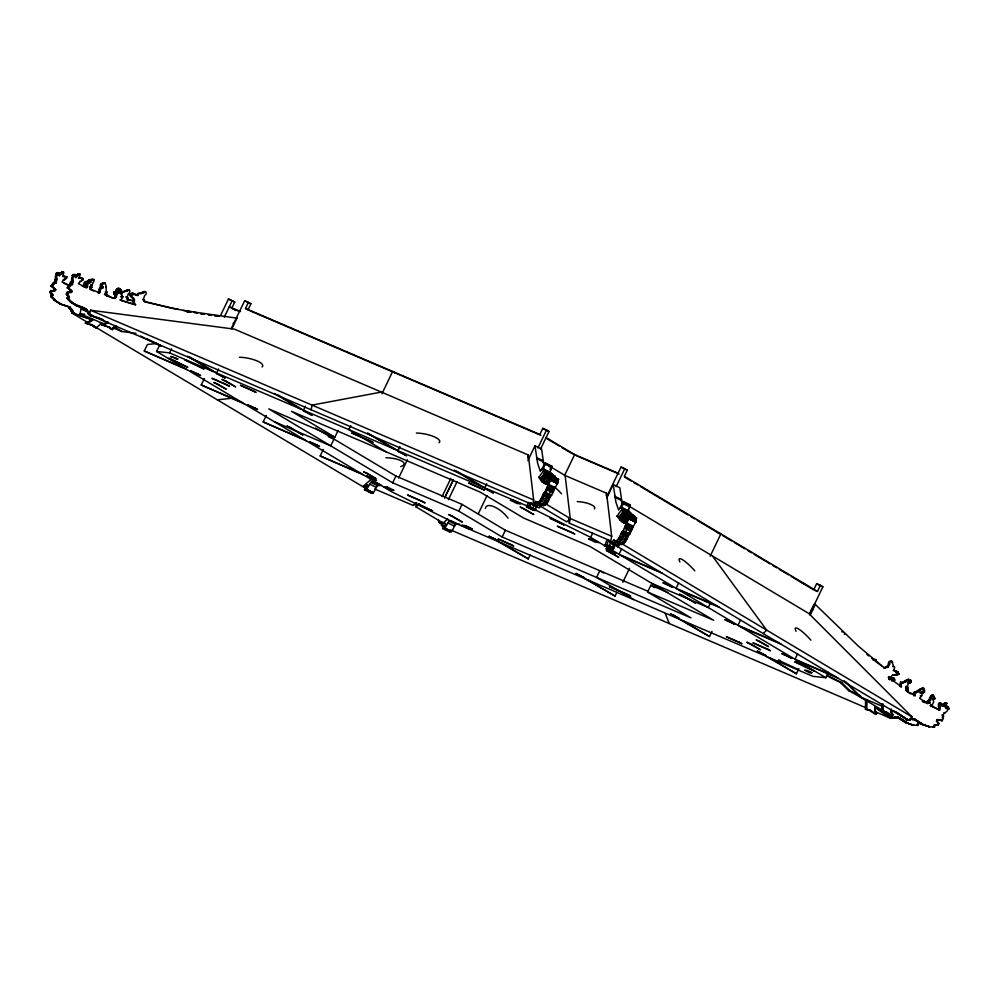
<?xml version="1.0" encoding="UTF-8"?>
<svg xmlns="http://www.w3.org/2000/svg" width="999" height="999" viewBox="0 0 999 999"><rect width="100%" height="100%" fill="white"/><g stroke="black" fill="none" stroke-linecap="round" stroke-linejoin="round"><path stroke-width="1.5" d="M71.903 312.188L71.129 310.577L72.777 310.402L70.117 307.192L59.778 303.958L61.151 304.108L53.696 299.85L60.002 303.983L69.668 307.118L74.313 313.811L92.982 319.63L92.507 320.167A7.08 6.956 -83.9 0 1 91.184 321.228L90.909 321.378A6.581 6.469 -83.9 0 1 87.425 322.09M87.063 310.464C86.801 308.354 83.816 308.441 85.839 310.489C88.549 312.138 88.037 312.312 89.972 314.66M927.996 701.648L927.996 701.76A4.071 3.996 -83.9 0 0 927.084 702.434A2.023 1.986 -83.9 0 0 926.56 703.096M942.207 705.806A1.523 1.498 -83.9 0 1 942.544 705.356L942.744 705.094A2.023 1.986 -83.9 0 1 943.356 704.208A4.071 3.996 -83.9 0 1 944.267 703.533L944.804 702.684L945.454 703.308A2.073 2.035 -83.9 0 1 945.066 703.833M943.456 706.318L943.481 706.231A1.523 1.498 -83.9 0 1 943.918 705.506L944.117 705.244A2.023 1.986 -83.9 0 1 944.742 704.357A4.071 3.996 -83.9 0 1 945.653 703.683L945.653 703.571M893.206 680.094C896.415 681.231 894.305 677.235 892.681 678.071M894.342 678.433L892.107 677.934M548.189 472.727C546.84 475.886 556.268 474.612 554.358 477.909M632.829 515.821L626.211 512.25L624.7 515.721L621.99 514.398L623.738 511.288L634.502 516.545M868.506 709.789L865.446 709.265L865.609 699.949L848.588 690.584L840.271 682.442L826.673 675.711M881.717 711.026L881.855 703.945L883.228 704.095L883.104 711.176L881.717 711.026L886.325 711.812L892.369 715.833L892.919 714.522M133.067 293.943L133.254 294.63L131.606 294.268A3.059 3.009 -83.9 0 0 130.969 294.093L129.945 294.093L130.232 295.741A1.998 1.961 -83.9 0 0 130.881 296.765L132.58 298.301A3.347 3.297 -83.9 0 1 133.054 300.886A4.683 4.608 -83.9 0 0 132.942 302.335A4.795 4.72 -83.9 0 0 133.391 304.008L135.539 304.658L133.391 304.008M542.957 481.68L542.769 482.292M621.191 520.454C622.739 524.213 623.588 510.764 627.659 516.258M545.367 483.066L546.216 481.755A8.029 1.386 -63.7 0 1 545.879 481.93L545.866 481.705A3.609 0.624 -63.7 0 1 546.69 480.432L549.625 474.55L548.488 477.784L557.954 482.305L557.305 483.578L550.761 479.87L549.5 482.629A8.729 1.511 -63.7 0 1 548.501 484.303L544.954 492.045C541.52 494.792 542.02 501.248 536.825 502.559C534.815 498.538 532.991 508.541 531.081 502.659M629.07 514.572L627.772 513.761M633.865 517.694L634.303 516.858L634.353 517.869M911.238 681.368L910.913 680.394M905.881 688.898L905.781 688.286A2.185 2.148 -83.9 0 1 906.767 687.2M926.435 702.684A1.611 1.586 -83.9 0 1 927.159 702.984L928.533 703.134A2.697 2.647 -83.9 0 0 930.269 702.684L928.833 702.16A8.029 7.892 -83.9 0 1 927.584 701.785L927.147 701.323A3.609 3.546 -83.9 0 1 928.695 700.486L929.37 699.625A1.898 1.873 -83.9 0 1 929.47 698.526A2.772 2.722 -83.9 0 1 930.331 697.564A1.274 1.249 -83.9 0 1 931.056 695.903A1.661 1.623 -83.9 0 1 932.03 694.829L933.403 694.979L932.567 695.541M939.759 704.707A1.636 1.598 -83.9 0 1 939.797 706.031L939.934 707.017A3.034 2.985 -83.9 0 1 940.134 708.141A5.707 5.607 -83.9 0 1 939.672 710.114L930.057 705.594L931.43 705.744L932.866 703.571A4.845 4.758 -83.9 0 0 933.69 701.835A1.923 1.886 -83.9 0 0 933.291 700.724A1.861 1.836 -83.9 0 1 933.491 698.701L935.226 698.526L933.84 696.465M550.849 469.867L550.387 471.053A4.358 0.749 -63.7 0 0 549.825 472.315L550.099 472.465A5.37 0.937 -63.7 0 1 550.412 472.477L550.237 474.075M923.376 691.808L923.201 691.895A2.672 2.622 -83.9 0 1 922.527 692.07L923.9 692.22A2.672 2.622 -83.9 0 0 924.574 692.045L924.475 689.997A1.811 1.786 -83.9 0 0 923.938 689.31A2.173 2.135 -83.9 0 0 923.763 688.373L921.24 688.611A4.321 4.246 -83.9 0 1 920.241 688.86A1.486 1.461 -83.9 0 0 919.53 689.485L914.397 692.469A4.096 4.033 -83.9 0 1 914.048 691.97L913.386 693.506L914.772 693.656M922.614 688.761A4.321 4.246 -83.9 0 1 921.615 688.998A1.486 1.461 -83.9 0 0 920.903 689.635L919.467 690.958L917.719 690.746M606.743 497.989L613.224 484.49L619.855 487.774L622.452 505.332L622.789 503.421L629.47 506.768L629.02 508.191M629.095 508.578L628.633 509.765A4.358 0.749 -63.7 0 0 628.059 511.026L628.371 511.188A5.37 0.937 -63.7 0 1 628.658 511.188L622.09 508.454L621.703 509.003L630.881 513.161L630.744 513.836M549.525 475.624L554.707 478.134M621.878 521.528L623.851 522.789L625.024 520.479A4.845 0.837 -63.7 0 0 625.861 518.756L627.684 514.21L629.07 514.86M894.555 717.432L891.732 718.044L892.969 717.994M909.627 719.954L911.026 719.03L910.564 719.642M902.047 682.305C900.336 683.304 902.247 688.411 900.012 686.101A4.058 3.984 -83.9 0 1 899.637 685.364L900.536 682.105L902.284 682.504A1.498 1.474 -83.9 0 1 902.734 682.941L902.921 683.403A4.508 4.433 -83.9 0 1 903.745 682.629L904.994 681.992A4.508 4.433 -83.9 0 1 905.793 681.817L905.993 681.505M87.025 285.202L86.151 284.24A3.621 3.559 -83.9 0 1 85.664 285.214L84.291 285.065A1.411 1.386 -83.9 0 1 84.103 283.903A1.661 1.636 -83.9 0 1 84.316 283.466A2.672 2.622 -83.9 0 1 84.041 282.829L87.075 281.793A1.811 1.786 -83.9 0 1 87.937 281.793A2.173 2.135 -83.9 0 1 88.774 281.356L88.986 279.807L91.458 279.658M103.159 283.741L101.049 283.941L103.372 283.516A1.811 1.786 -83.9 0 1 104.233 283.529A2.173 2.135 -83.9 0 1 105.082 283.079L105.482 284.24A4.321 4.246 -83.9 0 0 105.906 285.19A1.486 1.461 -83.9 0 1 105.844 286.151L106.081 287.113M544.542 464.735L545.167 462.837L551.798 466.121L551.173 467.994M622.789 503.396L623.413 501.548L630.044 504.832L629.42 506.643M86.626 321.828L71.953 313.074L72.128 310.689M104.408 294.643C107.305 292.844 112.512 300.699 115.559 297.69M447.752 519.055L443.119 523.026L415.934 506.818L416.183 503.246M946.203 704.732L946.253 706.343L947.402 706.743M99.263 292.52L99.251 292.632A2.997 2.947 -83.9 0 1 99.076 293.281M118.182 288.873C114.51 289.548 117.607 290.597 117.582 292.282A2.747 2.697 -83.9 0 1 116.246 293.057L115.547 294.468A2.997 2.947 -83.9 0 1 115.097 295.517L115.072 295.804A2.185 2.148 -83.9 0 1 114.823 297.265L113.524 298.089L106.506 295.866M116.359 290.697L118.931 290.871L118.956 292.432A2.747 2.697 -83.9 0 1 117.62 293.207L116.933 294.505A2.997 2.947 -83.9 0 1 116.483 295.654L116.433 295.791M543.843 469.755L543.781 469.193A5.37 0.937 -63.7 0 0 543.493 469.193L543.181 469.031A4.358 0.749 -63.7 0 1 543.756 467.769L544.168 466.408M118.469 292.307C116.121 290.284 117.557 294.118 115.347 292.595A3.059 3.009 -83.9 0 0 114.66 292.37C112.525 291.596 114.161 294.705 115.31 294.168A1.998 1.961 -83.9 0 0 115.959 295.18M933.803 697.814L933.541 698.576M536.825 502.559L543.456 505.844C548.651 504.545 548.151 498.076 551.585 495.329L555.132 487.587A8.729 1.511 -63.7 0 0 556.143 485.914L557.405 483.154M614.323 545.941A6.581 1.136 -63.7 0 0 613.91 547.952L613.299 549.238L612.362 548.264L611.4 548.975L604.757 545.691L605.731 544.979L606.668 545.953L607.267 544.68A6.581 1.136 -63.7 0 1 607.679 542.657L607.779 542.395A7.08 1.224 -63.7 0 1 608.304 540.996L608.566 540.372L610.826 543.356L613.848 539.972L615.072 541.258C620.267 539.959 619.755 533.491 623.201 530.756L626.748 523.001A8.729 1.511 -63.7 0 0 627.747 521.341L629.008 518.581L635.589 522.29L636.375 520.392L627.235 515.734M615.072 541.258L621.703 544.542C626.897 543.244 626.385 536.775 629.832 534.04L633.378 526.286A8.729 1.511 -63.7 0 0 634.377 524.625L635.639 521.865M627.709 513.673L624.937 519.143A3.609 0.624 -63.7 0 0 624.113 520.417L624.125 520.629A8.029 1.386 -63.7 0 0 624.462 520.467L623.139 522.402M77.035 276.024L75.649 277.71L76.311 275.012L72.69 274.95A1.361 1.336 -83.9 0 0 72.278 275.537L73.314 275.949L72.365 276.923A1.986 1.948 -83.9 0 0 71.666 278.446A8.729 8.579 -83.9 0 0 71.778 280.582L71.179 284.478L68.606 288.049L67.22 287.912L69.793 284.265L72.515 284.603L73.152 280.731A8.729 8.579 -83.9 0 1 73.052 278.596A1.986 1.948 -83.9 0 1 73.739 277.06L74.675 275.999L72.29 275.749M813.96 604.333L815.346 604.482L858.303 646.091L884.852 668.319L886.263 667.295L884.065 667.956M914.972 692.657L915.421 692.12A4.096 4.033 -83.9 0 0 915.771 692.619L916.657 692.632M549.837 479.22L549.8 478.346M552.16 475.849L552.559 474.35L545.766 471.103L543.956 473.901M630.744 513.324C611.987 506.805 634.178 510.726 630.044 513.948M100.05 289.198L100.237 287.25L101.96 286.938A3.634 3.571 -83.9 0 0 102.385 286.176L103.334 286.863L102.61 287.962A3.272 3.222 -83.9 0 0 100.837 288.649A1.361 1.349 -83.9 0 0 100.537 289.448L100.462 290.185A1.523 1.498 -83.9 0 0 100.225 290.921A1.873 1.836 -83.9 0 1 100.2 291.683A1.873 1.836 -83.9 0 0 99.912 292.507L97.652 292.47L99.912 292.507M118.856 290.796L117.695 290.996L118.157 289.048M550.811 478.946L549.987 480.844L551.498 478.409L550.761 479.87M556.955 482.13L557.392 481.268A4.071 0.699 -63.7 0 1 557.991 480.257L558.566 479.295L556.905 483.603M629.158 517.07L636.338 520.467L634.865 522.827C640.159 516.683 628.621 510.864 628.234 519.542L629.745 517.107L629.008 518.581M908.965 682.542L910.339 682.692L911.2 681.455M69.018 307.043L69.356 308.279M87.85 282.118L87.4 281.206A2.173 2.135 -83.9 0 0 86.551 281.643A1.811 1.786 -83.9 0 0 85.702 281.643L84.74 282.155M115.572 292.757L115.385 292.058M121.428 292.957L119.83 292.245M934.015 696.478L933.341 695.541M549.363 476.236L552.022 477.485M624.263 509.952L623.763 511.276M116.783 288.898C118.569 286.701 123.601 290.934 119.992 291.084M915.209 695.953C915.246 692.944 905.556 693.343 906.006 689.06M543.269 481.768L542.195 481.993L541.321 480.844L542.432 478.371M546.291 483.853L543.631 482.529L546.665 476.436A3.634 0.624 -63.7 0 0 546.303 477.222L547.964 473.538M543.081 469.592L550.474 473.039M626.635 510.926L621.428 507.742A4.358 0.749 -63.7 0 1 622.002 506.481L622.452 505.332M552.472 475L545.442 471.516M630.744 513.786C629.645 511.65 616.008 507.754 623.888 511.738M926.235 702.796L927.809 702.834A1.611 1.586 -83.9 0 1 928.533 703.134M130.22 295.567L131.606 295.891A1.998 1.961 -83.9 0 0 132.255 296.915L133.953 298.451A3.347 3.297 -83.9 0 1 134.428 301.036A4.683 4.608 -83.9 0 0 134.316 302.485A4.795 4.72 -83.9 0 0 134.765 304.158M556.156 478.983L556.256 477.834L545.504 472.577L542.507 478.246M627.759 514.41L629.083 515.059M916.67 692.507L919.105 690.896M937.661 719.58L938.536 719.667L936.388 721.016L938.148 723.426M549.75 479.97L549.912 479.208M627.996 518.681L628.046 517.045L626.236 521.441A5.707 0.987 -63.7 0 1 625.461 523.226L623.851 522.789M624.038 520.641L625.362 521.303M117.37 291.708L115.372 291.72L116.708 292.083M131.806 294.493L131.868 293.319L134.778 294.043A5.37 5.282 -83.9 0 1 136.076 294.73L137.899 295.467A4.358 4.283 -83.9 0 0 138.661 294.293A1.274 1.261 -83.9 0 1 140.31 293.469L140.822 293.644M621.191 520.279L622.277 517.794A4.096 0.712 -63.7 0 0 622.252 518.069L622.227 518.194M913.561 692.657L914.709 693.219M889.722 679.832L891.32 678.246L893.431 678.034M906.056 681.718L904.619 681.355L907.604 680.019M906.031 681.368L907.404 680.356M927.159 702.984A2.697 2.647 -83.9 0 0 928.883 702.534L928.958 702.16M104.383 324.126L80.095 313.723L80.994 309.016L87.175 309.827M89.56 314.91L90.459 310.202L234.453 329.146L528.321 454.995L533.666 499.999L532.767 504.707L89.56 314.91L92.645 315.309M311.164 409.802L312.063 405.107L381.393 392.07M527.872 457.355L528.321 454.995M528.021 458.553L528.471 456.206M565.147 475.536L606.58 493.244L611.688 536.263L610.789 540.971L569.355 523.226L570.254 518.518L565.147 475.536L548.326 465.472M606.143 495.604L606.58 493.244M541.583 480.182L544.243 481.418M621.016 521.003L619.555 519.555L621.99 514.398M554.607 476.848L554.845 476.036L543.781 469.83M626.211 512.275L626.423 511.438M552.397 474.5L551.96 475.012M621.703 509.053L633.091 514.735L632.842 515.534M891.732 681.006C893.893 679.283 893.044 682.629 894.58 680.244M106.518 296.066L106.943 294.955L105.519 295.155M121.853 295.579A4.608 4.533 -83.9 0 1 121.753 296.728L122.24 296.553A1.498 1.474 -83.9 0 1 122.852 296.653L121.616 299.338L119.917 299.887L135.539 304.658M545.854 471.84C566.246 480.444 534.015 464.697 545.654 473.014M543.906 474.026L543.743 474.338A4.508 0.787 -63.7 0 0 543.381 474.812L542.744 475.799A4.508 0.787 -63.7 0 0 542.207 476.748L542.257 476.123L540.671 480.069L538.811 477.36L541.683 478.583M548.963 477.047L557.954 482.305M106.144 291.383L106.681 292.083A4.096 4.033 -83.9 0 0 107.293 292.058L106.93 293.231M623.938 510.914L630.594 514.135M121.478 296.503L121.441 297.652M548.913 480.069L547.989 482.729A5.707 0.987 -63.7 0 1 547.215 484.515L545.604 484.09L546.79 481.78A4.845 0.837 -63.7 0 0 547.614 480.044L548.513 477.559M930.331 702.309L930.206 702.309A8.029 7.892 -83.9 0 1 928.958 701.935L928.521 701.46A3.609 3.546 -83.9 0 1 930.081 700.624L930.743 699.775A1.898 1.873 -83.9 0 1 930.843 698.676A2.772 2.722 -83.9 0 1 931.705 697.714A1.274 1.249 -83.9 0 1 932.429 696.041A1.661 1.623 -83.9 0 1 933.403 694.979M550.774 478.908L551.91 476.011L551.548 476.548M364.061 485.989L364.136 487.1L367.719 485.427M106.069 292.207L105.919 291.908A4.096 4.033 -83.9 0 1 105.307 291.945L106.681 292.083M944.804 702.684L946.827 703.446A2.073 2.035 -83.9 0 1 946.353 704.07L946.203 704.357M62.25 273.476L60.152 274.463L59.341 275.986L60.015 273.289L57.767 273.364A1.361 1.336 -83.9 0 0 57.355 273.951L58.392 274.363L57.443 275.337A1.986 1.948 -83.9 0 0 56.743 276.873A8.729 8.579 -83.9 0 0 56.843 279.008L56.244 282.892L54.57 282.068L55.469 278.858A8.729 8.579 -83.9 0 1 55.37 276.723A1.986 1.948 -83.9 0 1 56.056 275.2L57.018 274.226M100.112 323.289L101.498 323.439L96.066 327.897L93.581 325.711L85.365 323.201L86.264 321.99A6.756 6.643 -83.9 0 0 91.621 319.805L72.552 313.012M85.589 323.226L85.902 321.953M86.251 323.301L86.563 322.028A6.718 6.606 -83.9 0 0 90.422 321.366L90.697 321.166A7.268 7.143 -83.9 0 0 92.245 319.855L92.495 319.58M85.365 323.201L86.738 323.351L87.413 322.103M116.708 326.061L112.363 329.633L109.89 327.447L101.661 324.937L102.335 323.688A6.581 6.469 -83.9 0 0 105.844 322.989L106.106 322.802A7.08 6.956 -83.9 0 0 107.417 321.74M102.16 324.987L102.485 323.713A6.718 6.606 -83.9 0 0 106.344 323.052M102.822 325.062L103.721 323.838A6.581 6.469 -83.9 0 0 107.218 323.139L107.48 322.952A7.268 7.143 -83.9 0 0 108.554 322.14M101.661 324.937L103.047 325.075L103.359 323.801L101.985 323.651M88.649 280.182L93.956 279.483A1.661 1.623 -83.9 0 1 93.781 280.881A1.274 1.249 -83.9 0 1 92.932 282.48A2.772 2.722 -83.9 0 1 92.707 283.753A1.898 1.873 -83.9 0 1 91.92 284.515L91.671 285.577A3.609 3.546 -83.9 0 1 91.97 287.337L91.334 287.275A8.029 7.892 -83.9 0 1 90.285 286.501L89.947 286.688A2.697 2.647 -83.9 0 0 90.672 288.349A1.611 1.586 -83.9 0 1 91.346 288.736L89.748 289.223L93.731 290.996M80.02 274.613L79.633 273.763L77.785 273.776A2.073 2.035 -83.9 0 0 77.597 274.538L78.983 274.675A2.073 2.035 -83.9 0 1 79.171 273.913L79.483 273.738M554.757 477.647L549.475 475.012M629.02 514.385L634.34 516.958M932.567 707.167A1.361 1.336 -83.9 0 0 932.766 706.468L931.455 704.632M923.088 692.207L923.026 692.432A3.634 3.571 -83.9 0 0 922.689 693.231L921.303 693.081A3.621 3.559 -83.9 0 1 921.752 692.095L923.088 692.207L921.053 691.808M71.016 284.59L71.354 283.429A4.845 4.758 -83.9 0 1 72.203 281.706M942.119 720.566L942.944 717.719M940.958 720.441L942.344 720.591L943.593 716.295L942.619 715.346L945.229 712.449A8.729 8.579 -83.9 0 0 946.952 711.226A1.986 1.948 -83.9 0 0 947.714 709.727L948.101 708.691M623.239 511.938C622.19 513.436 624.999 510.676 625.973 513.324M636.201 521.003L626.698 516.371L628.284 516.77M628.084 517.032L626.76 516.383M113.961 293.656L113.923 294.018A1.998 1.961 -83.9 0 0 114.585 295.042L115.372 295.692M536.088 507.217L536.176 506.968A7.08 1.224 -63.7 0 1 536.575 505.881M622.864 503.009L622.814 503.833M614.323 545.929L614.41 545.679A7.268 1.261 -63.7 0 1 614.934 544.28M621.328 508.304L621.678 507.892A5.37 0.937 -63.7 0 1 622.027 507.904L622.09 508.454M636.201 519.38L629.595 516.021M69.181 285.764L69.98 283.279A4.845 4.758 -83.9 0 1 70.817 281.556A1.923 1.886 -83.9 0 1 71.94 281.181A1.861 1.836 -83.9 0 0 72.39 281.031M81.718 285.652L85.477 287.487L86.276 285.015A4.845 4.758 -83.9 0 1 87.125 283.291A1.923 1.886 -83.9 0 1 88.237 282.917A1.861 1.836 -83.9 0 0 89.685 281.518M85.477 287.487L86.851 287.637L87.662 285.152A4.845 4.758 -83.9 0 1 88.499 283.429A1.923 1.886 -83.9 0 1 89.623 283.067A1.861 1.836 -83.9 0 0 91.071 281.668L89.098 281.256M627.497 515.297L628.821 515.946M890.022 678.071L891.97 677.747M910.863 680.319L908.066 679.407L906.031 680.207M543.044 481.218L542.195 481.993M551.386 476.885L551.361 476.973A4.071 0.699 -63.7 0 0 550.824 477.884L549.825 479.795M636.263 518.881L636.238 518.968A4.071 0.699 -63.7 0 0 635.913 519.492M536.076 507.23A6.581 1.136 -63.7 0 0 535.664 509.24L535.064 510.526L534.115 509.552L533.154 510.277L526.523 506.993L528.309 502.322M604.757 545.691L606.992 539.86M534.115 502.859L540.796 506.006L541.97 504.982M540.796 506.006L539.223 507.929L532.579 504.645M612.35 541.558C611.763 542.994 623.026 546.615 619.43 542.707L620.641 544.018C625.836 542.719 625.324 536.251 628.771 533.516L629.944 530.869M619.043 544.717L617.569 546.578L610.826 543.356M82.954 279.895L82.63 280.307A1.636 1.598 -83.9 0 0 81.481 281.131L79.995 281.206M916.807 725.224L917.794 723.463M917.731 725.324L918.456 723.526L921.877 723.388M897.389 717.307C903.383 721.753 910.439 725.586 918.231 725.374L918.456 723.526M543.693 479.707L544.03 479.083A4.096 0.712 -63.7 0 0 544.005 479.358L544.318 479.033M896.553 672.964A3.059 3.009 -83.9 0 1 896.94 673.289L898.938 674.25L898.313 673.438A3.059 3.009 -83.9 0 0 897.789 673.026L896.078 672.802M544.355 478.933L546.278 475.724M549.974 469.48L550.586 467.969M544.23 465.921C544.18 462.862 553.059 466.97 550.824 469.692M549 479.832L549.75 478.421M901.31 686.563L899.937 686.413M913.785 719.03L921.69 724.3L928.633 726.635L934.465 727.135L935.226 725.361L934.34 725.262M51.598 294.805L50.674 296.503L52.023 296.616L52.972 294.942L51.598 294.805L49.95 292.345L50.687 290.634L54.52 290.647L55.32 289.76L51.798 286.276L53.509 283.853M50.899 290.659L50.175 292.357L51.811 294.817L50.862 296.503M51.561 290.734L50.837 292.432L52.472 294.892L51.523 296.566L54.583 299.937L60.664 304.058M52.972 294.942L51.324 292.482L52.06 290.784L55.02 290.697L55.819 289.81L52.298 286.326L50.924 286.176L53.496 282.53L56.244 282.892M86.426 308.916L77.46 305.831L71.379 301.723L68.357 298.376L69.268 296.666L67.895 296.528L66.246 294.068L66.983 292.357L71.316 292.42L67.482 292.407L66.746 294.118L68.394 296.578L67.445 298.251L70.492 301.623L76.573 305.744L85.589 308.803L90.235 315.497M68.144 292.482L67.408 294.193L69.268 296.666M930.643 705.868L930.856 704.745M945.566 706.63L947.739 706.405L949.05 708.241A1.361 1.336 -83.9 0 1 948.85 708.94L948.263 708.978M373.039 493.194L366.408 489.91L370.779 482.405L372.19 481.755L374.762 482.03L381.393 485.302L377.422 485.676C374.762 488.786 374.787 493.556 371.091 493.044L364.448 489.76L365.085 488.486A6.581 1.136 -63.7 0 0 366.558 486.575L366.708 486.326A7.268 1.261 -63.7 0 0 367.682 484.652L363.074 486.575L366.258 488.149M368.693 491.858L369.205 490.696M371.091 493.044L371.591 491.883M459.615 524.05L455.644 524.438C452.984 527.534 453.009 532.305 449.313 531.793L442.669 528.508L443.306 527.235A6.581 1.136 -63.7 0 0 444.78 525.324L444.93 525.074A7.08 1.224 -63.7 0 0 445.729 523.701C444.343 521.241 439.348 527.659 443.544 525.998M445.067 529.695L445.566 528.521M449.313 531.793L449.812 530.631M889.297 678.658L889.947 678.109M545.279 483.041L543.918 483.366L543.693 482.43M547.19 489.922L546.016 492.569C542.569 495.317 543.081 501.785 537.887 503.084L535.601 501.273M550.374 491.508L549.2 494.143C545.754 496.89 546.266 503.359 541.071 504.657M621.815 521.69L624.462 523.001M626.76 529.283L625.586 531.93C622.14 534.677 622.652 541.146 617.457 542.445C615.509 538.361 613.598 548.451 611.713 542.544M628.034 518.593L629.058 516.583A4.071 0.699 -63.7 0 1 629.595 515.684L630.194 514.772M545.167 462.837L541.396 469.755M627.36 515.621L628.733 516.171M927.459 703.396L919.617 698.301A1.873 1.836 -83.9 0 0 920.079 697.564A1.873 1.836 -83.9 0 1 920.666 697.077A1.523 1.498 -83.9 0 0 921.09 696.428L921.602 695.916A1.361 1.349 -83.9 0 0 922.052 695.192A3.272 3.222 -83.9 0 0 921.49 693.343L921.802 692.17M550.661 480.057L557.567 483.254M628.908 518.768L635.764 522.04M809.515 613.673L813.348 605.619M810.226 615.222L815.346 604.482M527.834 460.664L534.977 445.779L541.608 449.063L543.856 464.847M549.125 475.412L548.626 476.323M187.487 369.917L144.281 350.986L147.39 344.505L156.681 343.506M828.496 672.315L825.886 677.722L812.899 676.335L454.37 522.789L391.82 491.833L156.581 351.473L159.828 344.705M156.581 351.473L169.568 352.859L171.516 348.801M220.504 315.547L228.471 298.976L234.728 302.073L231.793 308.192L238.798 311.188M224.288 317.158L232.255 300.599M244.443 403.896L201.236 384.977L204.358 378.496M231.381 328.321L244.668 300.711L250.924 303.808L247.977 309.927L245.504 308.441L248.451 302.322M231.78 328.858L236.988 318.169L183.416 310.489M218.556 368.943L216.596 373.002L189.872 357.055M306.393 440.871L263.187 421.94L266.308 415.459M305.469 406.168L303.509 410.214L278.122 395.067M363.424 474.887L320.204 455.969L323.326 449.488M667.732 592.457L650.861 585.239L647.602 591.995L690.971 617.869L502.135 537L458.766 511.126L392.669 482.817L268.768 408.891L334.865 437.2L338.112 430.432M350.786 425.574L348.838 429.62L385.914 451.748M381.943 393.756L392.669 371.453L395.154 372.927L249.413 310.539M399.887 446.59L397.939 450.649L367.432 433.091L394.155 449.038M392.669 482.817L395.929 476.061L315.522 428.084M398.651 477.972L407.405 459.79M442.095 496.565L450.836 478.371M448.401 499.662L457.155 481.481M458.766 511.126L462.013 504.37L395.929 476.061M486.7 483.778L484.752 487.824L458.029 471.878M478.246 513.873L486.988 495.679M540.409 449.388L549.05 431.443L546.565 429.957L542.794 428.346L539.847 434.465L245.504 308.441M537.937 447.902L546.565 429.957M502.135 537L505.382 530.244L462.013 504.37M564.51 475.536L574.65 454.582M497.764 541.346L528.271 558.903L530.144 555.019M607.067 496.066L621.028 467.07L624.8 468.693L627.272 470.167L624.338 476.286L817.469 591.47L820.416 585.352L816.633 583.741L813.686 589.86L804.432 584.328M825.886 677.722L590.646 537.35L592.607 533.304M616.158 486.638L624.8 468.693M621.615 548.926L619.018 554.333L659.752 571.778M584.577 578.533L615.072 596.103L616.945 592.207M622.814 582.292L629.52 568.356M678.646 582.941L676.048 588.349L716.783 605.794M710.164 556.181L720.903 533.878L717.12 532.267M710.227 603.483L708.266 607.542L651.748 583.329M678.983 618.98L709.49 636.55L711.987 631.356M740.609 619.88L737.999 625.287L778.733 642.744M809.602 614.447L822.889 586.838L820.416 585.352M797.577 653.858L794.967 659.265L835.701 676.71M765.896 656.218L796.403 673.776L798.9 668.593M556.843 483.591L558.129 481.693M624.088 520.479L625.374 521.228M628.895 506.555L630.044 504.832M83.466 286.551A3.272 3.222 -83.9 0 1 84.927 286.089L85.664 285.227A1.411 1.386 -83.9 0 1 85.477 284.053A1.661 1.636 -83.9 0 1 85.702 283.616A2.672 2.622 -83.9 0 1 85.427 282.967L86.114 282.355M543.006 471.69L540.484 474.925A4.683 0.812 -63.7 0 1 539.048 477.247M946.59 706.518L946.041 708.603L947.739 706.405M621.191 510.501L618.731 513.636A4.683 0.812 -63.7 0 1 617.295 515.959M551.61 466.758L545.017 463.399M629.857 505.457L623.264 502.11M56.518 274.275L55.969 273.801A1.361 1.336 -83.9 0 1 56.394 273.227L58.929 272.814M73.988 276.174L73.651 275.674A1.361 1.336 -83.9 0 1 74.076 275.087L75.287 274.475M529.832 502.884A7.268 1.261 -63.7 0 0 529.532 503.696L529.458 503.933A6.581 1.136 -63.7 0 0 529.033 505.956L528.421 507.242L527.484 506.268L526.523 506.993M529.482 507.767L530.082 506.493A6.756 1.174 -63.7 0 1 530.993 503.134M532.667 509.353L533.279 508.191A6.718 1.161 -63.7 0 1 533.678 506.056L533.778 505.794A7.268 1.261 -63.7 0 1 534.078 504.982M609.053 547.14L609.665 545.978A6.718 1.161 -63.7 0 1 610.064 543.843L610.164 543.581A7.268 1.261 -63.7 0 1 610.826 541.87M612.237 548.713L612.837 547.44A6.756 1.174 -63.7 0 1 613.748 544.068L613.811 544.105M628.895 516.895L628.371 517.919M624.962 519.08L626.298 519.742M937.924 725.137L938.81 723.501M935.002 725.336L938.148 725.162L939.023 723.526L937.05 721.078L937.249 719.892L942.344 720.591M98.526 292.37L98.439 292.307A1.873 1.836 -83.9 0 1 98.826 291.546A1.873 1.836 -83.9 0 0 98.839 290.771A1.523 1.498 -83.9 0 1 99.138 289.96L99.163 289.31A1.361 1.349 -83.9 0 1 99.463 288.499A3.272 3.222 -83.9 0 1 101.236 287.812L102.398 287.063M58.329 274.475L56.131 274.201M548.139 472.764L547.652 473.601A4.321 0.749 -63.7 0 1 547.215 474.175L546.378 475.636M550.924 467.32L551.798 466.121M85.077 308.891C79.683 307.08 70.966 304.208 66.945 298.202L67.895 296.528M69.056 296.653L68.107 298.326L66.945 298.202M628.284 513.111L628.658 511.813M451.261 531.943L444.63 528.658L449.001 521.153L450.786 520.541M119.38 289.235L117.445 288.636M59.528 274.238L60.877 273.326M554.82 476.011L554.295 476.885A4.321 0.749 -63.7 0 1 553.958 477.335M626.385 511.476L625.898 512.3A4.321 0.749 -63.7 0 1 625.461 512.887L622.302 518.169M619.293 542.944L616.395 546.116M76.336 275.886L77.173 275.062M75.887 276.011L78.359 275.374A4.071 3.996 -83.9 0 0 78.334 274.85L78.421 274.787M90.684 279.458L93.956 279.483M548.501 477.834L551.198 479.07M906.892 687.1L906.98 686.987A2.997 2.947 -83.9 0 1 907.504 685.988L908.178 684.677A2.747 2.697 -83.9 0 1 907.954 683.016C910.201 680.257 909.065 684.14 910.339 682.692M106.056 287.188L106.219 291.308M627.047 515.959L628.421 516.533M51.136 286.201L52.847 283.791M52.298 286.326L54.87 282.68M69.431 285.539L67.72 287.962L70.767 290.434L71.241 291.446L70.442 292.332M70.092 285.614L68.382 288.024L71.903 291.508M84.84 284.116L84.703 284.303A3.634 3.571 -83.9 0 1 84.291 285.065M57.555 272.677L58.991 272.752M73.864 274.4L76.311 275.012M541.321 469.767L540.347 471.341L537.637 463.336L534.977 445.779M624.662 515.784L624.587 515.884A3.621 0.624 -63.7 0 1 625.012 514.947L625.012 514.947M923.576 702.322L923.638 702.247A1.736 1.711 -83.9 0 1 924.537 701.323L925.012 701.935A3.072 3.022 -83.9 0 1 925.723 702.26L925.936 702.734M121.204 292.395L121.366 291.233M927.634 703.733L927.834 703.471A2.023 1.986 -83.9 0 1 928.458 702.584M875.599 714.01L876.385 712.961M868.668 709.889L874.712 713.91L876.086 714.06L876.647 712.749A6.581 6.469 -83.9 0 1 875.037 709.527M886.325 711.812L884.939 711.663L890.996 715.684L891.782 714.647L893.156 714.784M891.483 715.734L892.282 714.697A6.718 6.606 -83.9 0 1 891.608 713.885M892.144 715.808L892.694 714.497M62.388 272.477L61.488 272.04A2.073 2.035 -83.9 0 0 61.301 272.814L62.675 272.952A2.073 2.035 -83.9 0 1 62.862 272.19L63.749 272.34L63.412 273.276A4.071 3.996 -83.9 0 1 63.449 274.425A2.023 1.986 -83.9 0 1 63.137 275.462L63.049 275.786A1.523 1.498 -83.9 0 1 62.762 276.573L65.385 276.411A3.072 3.022 -83.9 0 1 66.071 276.785L66.846 276.773A1.736 1.711 -83.9 0 1 66.671 278.072L66.234 278.621A1.636 1.598 -83.9 0 0 65.185 279.395L63.162 279.708M619.555 508.479L618.593 510.052L615.884 502.047L613.224 484.49M79.008 278.384L79.071 278.309A1.523 1.498 -83.9 0 0 79.358 277.51L79.445 277.185A2.023 1.986 -83.9 0 0 79.745 276.149A4.071 3.996 -83.9 0 0 79.72 275L79.795 274.937M907.691 679.994L909.764 679.857M101.411 286.613L100.549 286.913M72.665 310.502C71.266 312.188 76.686 314.298 73.439 313.723M102.422 284.028L101.723 284.703A2.672 2.622 -83.9 0 0 101.998 285.339A1.661 1.636 -83.9 0 0 101.786 285.776A1.411 1.386 -83.9 0 0 101.973 286.938L101.598 288.249L100.225 288.112M88.961 312.225L89.361 314.036M65.16 278.234L64.947 278.434A1.636 1.598 -83.9 0 0 64.473 278.621M906.493 686.788L906.33 686.987A4.321 4.246 -83.9 0 1 905.594 687.187M921.24 688.611L922.389 688.224A2.173 2.135 -83.9 0 1 922.539 688.761M91.371 319.755L92.982 319.63M374.675 488.973L413.249 505.482L415.259 503.196M90.822 281.518L90.035 280.319M896.64 672.527L895.604 671.216L898.126 671.877L897.789 673.026M123.751 291.546L124.575 290.784L126.786 291.109A1.274 1.249 -83.9 0 0 128.297 290.185L129.096 289.91A2.135 2.098 -83.9 0 1 129.87 291.084A2.285 2.248 -83.9 0 1 128.759 293.456A1.823 1.786 -83.9 0 0 127.997 294.693A2.373 2.335 -83.9 0 1 127.46 296.179A2.348 2.31 -83.9 0 0 127.185 297.053A1.586 1.561 -83.9 0 0 128.109 298.064L126.736 297.914A1.586 1.561 -83.9 0 1 126.398 297.739M55.819 289.81L53.646 290.559L55.02 290.697M53.859 290.572L54.658 289.685L54.196 288.674L50.924 286.176M69.942 292.282L72.128 291.533L68.606 288.049M71.104 292.407L72.128 291.533M558.441 479.37L545.417 472.789M114.286 297.552L116.196 297.415A2.185 2.148 -83.9 0 0 116.446 295.954M557.342 483.591L550.586 480.207M91.396 279.72L93.606 279.832M101.773 283.604L101.998 283.366A1.811 1.786 -83.9 0 1 102.86 283.379A2.173 2.135 -83.9 0 1 103.696 282.942L105.232 283.054M619.692 508.429L623.376 501.573M895.429 717.657C902.259 716.271 906.543 724.899 913.735 725.012L912.349 724.862M906.518 722.652L898.601 717.369L894.904 717.419M126.923 299.987L131.344 300.287M178.209 309.415L144.605 301.86L144.53 300.112L143.157 299.962M913.523 693.718L913.473 694.792M611.688 536.263L570.254 518.518L566.683 521.89L539.497 505.669M620.429 544.205L617.744 546.74L908.503 720.304L912.075 716.932L808.778 613.461L629.37 506.356M763.124 633.528L766.695 630.144L712.374 555.919M898.938 674.25L897.489 675.037A1.998 1.961 -83.9 0 1 896.29 675.137L892.681 674.587M906.667 686.613L907.492 686.6A2.173 2.135 -83.9 0 1 907.654 687.537A1.811 1.786 -83.9 0 1 908.191 688.224L908.341 689.335L907.005 689.16M89.685 281.518L88.973 281.393L89.186 282.517A4.321 4.246 -83.9 0 0 89.361 283.004M914.909 693.868L914.734 694.842L913.361 694.705M87.7 311.975L87.575 313.336L89.735 315.447L102.81 319.493M624.013 509.927L621.99 513.049A4.508 0.787 -63.7 0 0 621.628 513.523L620.991 514.51A4.508 0.787 -63.7 0 0 620.454 515.459L620.491 514.835L619.13 517.857A4.058 0.699 -63.7 0 0 619.068 518.256L617.057 516.071L619.929 517.295M90.847 287.275L89.96 287.125A8.029 7.892 -83.9 0 1 89.236 286.638M370.979 479.52L362.737 486.6L90.634 324.213M413.249 505.482L416.72 502.509M415.934 506.818L419.405 503.833M113.162 327.697L115.335 325.911M893.356 717.769L890.846 717.956M910.613 719.18L915.159 719.18L923.064 724.45L921.69 724.3M121.266 293.132L119.768 293.007M557.392 482.205L552.072 479.582M629.058 517.644L636.101 521.203M905.569 690.359L907.616 690.446A2.672 2.622 -83.9 0 0 908.291 690.272L908.341 689.335M533.753 505.107L536.675 501.76L539.86 503.334L536.825 506.755L535.327 504.757M92.57 279.333L92.632 279.295A1.661 1.623 -83.9 0 1 92.632 280.257M131.681 293.456L133.666 293.444M896.203 674.837L896.103 674.887A1.998 1.961 -83.9 0 1 894.917 674.999L894.167 674.837A3.347 3.297 -83.9 0 0 891.757 675.948A4.683 4.608 -83.9 0 1 890.696 676.922A4.795 4.72 -83.9 0 1 889.122 677.597L888.261 677.285L901.573 686.837M617.457 546.64L615.958 544.655M106.319 323.014L106.606 322.852A7.268 7.143 -83.9 0 0 107.417 322.265M77.872 273.676L78.684 274.201M893.069 670.529L895.641 670.754A5.37 5.282 -83.9 0 1 896.977 671.365M82.979 279.795A1.736 1.711 -83.9 0 0 83.142 278.496L81.481 278.459M914.435 719.442L922.851 724.425L930.007 726.785L928.633 726.635M898.875 717.407L893.705 717.22M915.159 719.18L914.285 719.505M910.339 719.804L908.591 719.892M545.004 473.289L550.324 476.036M438.399 519.942L439.385 522.577L441.67 521.665L441.258 525.249M364.448 489.76L366.196 489.073L372.827 492.357M442.669 528.508L444.405 527.822L449.712 530.444M909.739 681.817L910.863 682.017M904.669 681.568L904.445 681.655A4.608 4.533 -83.9 0 0 903.62 681.842L902.372 682.479A4.508 4.433 -83.9 0 0 901.935 682.841M106.843 294.992L106.556 294.917A1.498 1.474 -83.9 0 0 105.931 294.83L105.582 294.967A4.508 4.433 -83.9 0 0 105.557 293.831M897.227 717.569L896.515 717.682M66.846 276.773L64.685 276.636A3.072 3.022 -83.9 0 0 63.998 276.261L62.612 276.224L63.986 276.373M83.054 278.546L82.368 278.509A3.072 3.022 -83.9 0 0 81.681 278.134L78.272 278.084M92.195 279.658L91.446 279.533M125.337 290.934A1.274 1.249 -83.9 0 0 126.923 290.047L129.096 289.91M145.404 291.633L143.207 291.77L145.404 291.633A2.135 2.098 -83.9 0 1 146.166 292.819A2.285 2.248 -83.9 0 1 145.067 295.192A1.823 1.786 -83.9 0 0 144.306 296.416A2.373 2.335 -83.9 0 1 143.756 297.914A2.348 2.31 -83.9 0 0 143.494 298.788A1.586 1.561 -83.9 0 0 144.418 299.787L143.032 299.65M124.013 291.745A1.274 1.261 -83.9 0 0 122.34 292.557A4.358 4.283 -83.9 0 1 121.603 293.743L120.404 293.469A4.358 4.283 -83.9 0 0 120.979 292.42A1.274 1.261 -83.9 0 1 122.64 291.596L123.152 291.77M621.878 521.241L624.537 522.552M909.527 719.792L907.129 719.717M918.568 691.508L917.294 691.345M140.984 293.644L143.007 292.819A1.274 1.249 -83.9 0 0 144.605 291.92M64.548 279.857L64.323 279.895A3.034 2.985 -83.9 0 0 63.324 280.432A5.707 5.607 -83.9 0 0 62.075 282.018L69.293 285.302M80.844 281.581L80.632 281.618A3.034 2.985 -83.9 0 0 79.633 282.155A5.707 5.607 -83.9 0 0 78.384 283.741L86.851 287.637M908.391 683.016L909.852 683.154M80.295 278.097L79.071 278.309M116.958 292.907L116.721 292.744A3.059 3.009 -83.9 0 0 116.046 292.52L115.16 292.27L115.285 293.743M133.254 294.63L132.979 294.405A3.059 3.009 -83.9 0 0 132.343 294.243L131.456 294.006L131.593 295.479M914.347 719.567L912.611 719.505M908.865 719.779L906.455 719.58M105.594 294.293L107.88 296.004M897.502 717.257L905.631 722.552L913.236 724.962M217.345 399.837L232.667 398.176M914.16 719.592L910.476 719.043M908.965 719.892L909.614 719.979M933.853 725.212L937.274 725.062M896.54 717.719L895.166 717.607M120.704 296.478L122.128 296.591M893.643 670.379L894.267 670.604A5.37 5.282 -83.9 0 1 894.842 670.816M119.006 288.911L120.317 289.036M461.813 525.399L465.522 525.799L472.165 529.083L468.456 528.683L461.838 525.337L465.546 525.736L472.19 529.02L468.481 528.621M876.21 661.825A1.274 1.249 -83.9 0 1 876.298 660.439L874.649 659.477A2.135 2.098 -83.9 0 0 873.263 659.59A2.285 2.248 -83.9 0 0 872.901 659.827M779.744 660.314L778.371 660.177L797.614 669.13M891.57 677.784L892.981 677.834M890.733 677.921L892.806 677.996M890.584 678.109L892.282 678.121M890.159 678.096L891.533 678.246M892.706 678.333L894.167 678.533M889.747 678.446L891.12 678.583M888.973 679.12L890.571 679.183M888.948 679.283L890.321 679.432M893.044 680.444L894.542 680.469M906.031 686.301L907.404 686.45M906.28 687.399L907.654 687.537M840.271 682.442L841.658 682.592L849.974 690.734L859.19 695.292M848.588 690.584L849.974 690.734M924.537 701.31L923.163 701.173A1.736 1.711 -83.9 0 0 922.539 701.623M859.14 695.804L860.514 695.953M931.13 704.969L932.504 705.119M931.105 705.057L932.479 705.207M865.609 699.949L866.995 700.099M865.571 702.172L866.945 702.322L866.82 709.402L865.446 709.265M870.042 710.039L867.132 709.64L870.042 710.039L876.086 714.06M875.723 712.899L876.885 713.024M891.183 717.869L889.422 717.619L890.396 717.831M920.491 723.239L921.378 723.326M905.419 722.527L906.792 722.677M917.07 725.249L918.231 725.374M61.563 271.94L63.174 272.003M62.275 272.053L63.649 272.203M78.571 273.788L80.057 274.176M56.781 272.939L58.154 273.077M56.681 273.127L58.054 273.276M60.015 273.289L57.605 272.602M56.394 273.227L57.767 273.364M73.077 274.663L74.463 274.812M72.69 274.95L74.351 275M60.34 273.988L61.713 274.126M55.969 273.801L57.355 273.951M76.636 275.712L78.009 275.861M55.981 274.026L57.355 274.163M59.59 274.288L60.964 274.438M72.278 275.537L73.651 275.674M56.906 274.488L58.292 274.638M72.427 275.936L74.688 276.099M73.214 276.211L74.588 276.361M89.348 279.683L90.847 279.82M88.786 280.394L90.235 280.569M87.562 281.181L89.036 281.356M88.973 281.393L91.059 281.656M85.702 281.643L87.937 281.793M101.998 283.366L104.233 283.529M55.469 278.858L56.843 279.008M85.477 281.868L86.851 282.018M71.778 280.582L73.152 280.731M55.145 279.595L56.531 279.745M71.453 281.331L72.827 281.468M84.316 283.466L85.702 283.616M55.17 280.619L56.543 280.756M101.049 283.941L100.35 284.553A2.672 2.622 -83.9 0 0 100.624 285.19L101.998 285.339M71.466 282.342L72.852 282.492M90.872 284.802L91.97 284.915M118.132 288.411L119.505 288.561M54.57 282.068L55.944 282.205M118.157 288.624L119.63 288.811M70.867 283.791L72.24 283.941M85.577 285.751L86.95 285.901M126.91 290.035L128.284 290.185M101.873 287.487L103.259 287.637M84.927 286.089L86.314 286.226A3.272 3.222 -83.9 0 0 84.528 286.913M100.125 287.787L101.648 287.762M100.1 287.949L102.61 287.962M116.421 289.523L117.957 289.485M116.408 289.673L117.782 289.822M119.793 289.972L121.166 290.122M116.521 289.835L117.894 289.985M119.73 290.209L121.116 290.359M90.36 287.337L91.733 287.487M116.483 290.06L117.87 290.209M52.622 283.766L54.008 283.903M116.371 290.172L117.882 290.409M120.005 290.547L121.379 290.697M68.931 285.489L70.305 285.639M116.321 290.846L117.695 290.996M99.163 289.31L100.537 289.448M115.372 291.72L117.22 291.808M119.868 291.895L121.241 292.045M119.93 292.12L121.304 292.27M117.745 292.095L119.118 292.245M113.786 292.133L115.759 292.37M131.643 293.669L133.516 293.531M132.293 293.294L134.778 294.043M113.649 292.37L116.721 292.744M130.082 293.856L132.055 294.106M129.945 294.093L132.979 294.405M116.246 293.057L117.62 293.207M120.23 293.594L121.603 293.743M116.159 293.132L117.545 293.269M137.899 295.467L136.526 295.329A4.358 4.283 -83.9 0 0 137.275 294.143A1.274 1.261 -83.9 0 1 138.936 293.331L141.708 292.695A1.274 1.249 -83.9 0 0 143.219 291.77M115.559 294.255L116.933 294.405M104.87 293.406L106.256 293.556M55.357 288.798L53.971 288.649L54.446 289.66M67.22 287.912L71.653 290.522M125.812 296.903L127.185 297.053M121.89 296.641L123.264 296.79M126.848 298.226L128.234 298.376L128.297 300.137M50.687 290.634L52.06 290.784M66.983 292.357L68.357 292.507L67.632 294.205L66.246 294.068M114.723 297.377L116.096 297.527M128.759 299.688L127.385 299.55L132.879 300.911M113.524 298.089L115.135 298.214M143.681 301.273L145.067 301.423M49.95 292.345L51.324 292.482M121.304 300.587L134.153 304.508M193.806 312.163L195.192 312.312M235.614 318.019L236.988 318.169M69.992 301.573L71.379 301.723M76.074 305.682L77.46 305.831M233.129 323.189L234.503 323.339M89.735 315.447L91.109 315.597L89.323 314.21M85.689 321.928L87.063 322.078M92.208 325.562L94.73 326.785M108.504 327.297L111.026 328.521M96.066 327.897L93.357 326.648M112.363 329.633L109.653 328.371M175.05 358.629L177.797 358.916L170.617 356.431L177.76 358.916M432.43 510.839L418.306 504.233L432.492 510.889M811.475 609.49L812.861 609.64M841.732 631.743L843.106 631.88M844.23 634.153L845.604 634.303M892.307 661.4A2.135 2.098 -83.9 0 0 890.921 661.5A2.285 2.248 -83.9 0 0 889.759 663.848A1.823 1.786 -83.9 0 1 889.26 665.209A2.373 2.335 -83.9 0 0 888.448 666.57A2.348 2.31 -83.9 0 1 887.936 667.32L885.201 667.057A1.586 1.561 -83.9 0 0 886.55 667.17A2.348 2.31 -83.9 0 0 887.062 666.42A2.373 2.335 -83.9 0 1 887.886 665.059A1.823 1.786 -83.9 0 0 888.373 663.698A2.285 2.248 -83.9 0 1 889.535 661.35A2.135 2.098 -83.9 0 1 890.933 661.251L892.594 662.212A1.274 1.249 -83.9 0 0 892.869 664.023L893.468 666.158M892.594 662.212L890.933 661.251M883.528 667.532L884.914 667.682M896.752 671.74L898.126 671.877M896.765 671.915L898.363 672.227M897.002 672.327L898.376 672.464M896.852 672.489L898.238 672.639M896.103 672.864L897.489 673.014M897.077 673.438L898.975 673.776M897.664 673.85L899.05 673.988M907.891 679.457L909.265 679.607L907.379 679.582M907.017 679.695L908.566 679.894M909.252 680.057L910.626 680.207M906.443 679.869L908.241 680.019M908.99 680.107L910.451 680.307M909.502 680.744L910.876 680.881M905.256 680.893L906.855 680.956M905.231 681.056L906.605 681.206M910.813 682.242L908.353 682.167M908.978 682.379L910.514 682.367M809.09 672.464L811.85 672.752L807.392 670.516L804.645 670.217L809.09 672.464L811.825 672.702M908.566 682.879L909.952 683.029M922.314 688.074L923.688 688.224M900.012 686.101L901.385 686.201M919.53 689.497L920.916 689.635M923.101 689.847L924.475 689.997M923.051 690.172L924.437 690.309M917.619 691.021L918.993 691.171M917.082 691.42L918.468 691.57M916.208 691.82L917.582 691.97M919.967 692.482L921.353 692.619M914.397 692.469L915.771 692.619M920.116 693.194L921.49 693.343M931.056 695.903L932.429 696.053M920.229 695.766L921.602 695.916M930.331 697.564L931.705 697.714M933.466 698.538L935.164 698.701M932.117 698.563L933.74 698.801M934.028 699.2L932.629 698.838M929.37 699.625L930.756 699.937M928.733 699.937L930.394 699.974M945.404 702.934L946.777 703.084M945.479 703.184L946.865 703.321M927.109 701.498L928.546 701.748M938.423 709.652A5.707 5.607 -83.9 0 0 938.76 708.004A3.034 2.985 -83.9 0 0 938.561 706.88L938.423 705.881A1.636 1.598 -83.9 0 0 938.373 704.557L938.536 703.87A1.736 1.711 -83.9 0 1 939.447 702.946L940.821 703.084A1.736 1.711 -83.9 0 0 939.909 704.02M944.267 703.533L945.653 703.683M928.883 702.534L930.269 702.684M942.082 706.168L943.481 706.231L942.881 705.119L941.508 704.969L941.807 705.569M944.879 706.193L946.253 706.343M938.461 706.668L939.834 706.817M945.066 707.28L946.44 707.429M947.477 708.791L948.85 708.94M947.064 708.915L948.675 709.065M943.481 713.024L944.854 713.161M941.92 714.997L943.293 715.147M942.219 716.146L943.593 716.295M942.294 717.644L943.168 717.744M936.587 719.829L937.462 719.917M890.996 715.684L892.369 715.833M913.66 719.08L922.189 724.35L929.132 726.685M893.655 710.938L907.08 719.53L903.471 716.995M937.649 723.376L939.023 723.526M936.775 725.012L938.148 725.162M933.128 726.997L934.465 727.135M100.624 285.19A1.661 1.636 -83.9 0 0 100.412 285.627A1.411 1.386 -83.9 0 0 100.587 286.788A3.621 3.559 -83.9 0 0 101.074 285.826L102.522 285.989M908.328 679.657L908.965 679.844M892.045 718.094L895.404 717.469M141.583 292.632L143.007 292.819M90.971 285.102L92.033 285.239M80.095 313.723L84.728 314.335M71.953 313.074L75.037 313.486M135.989 333.366L121.528 331.468L112.949 327.797M186.913 311.738L189.985 312.163M194.58 312.799L197.652 313.224M200.724 313.661L203.796 314.086M208.404 314.722L211.476 315.147M214.548 315.584L219.156 316.221M187.063 311.8L190.135 312.225M200.886 313.723L203.958 314.148M208.566 314.785L211.638 315.222M214.71 315.647L219.318 316.283M930.106 700.124L929.482 699.924M926.61 702.709L927.684 702.859M72.515 284.603L69.793 284.265M53.496 282.53L54.833 282.729M90.31 288.699L91.409 288.861M191.521 311.763L170.417 307.942L146.266 301.86M906.805 719.655L908.503 719.867M891.408 717.981L892.232 718.094M890.521 717.894L891.67 718.056L874.649 706.73M912.337 719.455L914.16 719.13L921.965 724.325M895.391 717.632L894.629 717.494M101.074 285.826L101.96 286.95M908.178 719.804L907.242 719.617M891.058 717.906L891.907 718.031M890.746 717.906L889.809 717.719M68.357 298.376C71.516 306.006 83.054 304.757 87.587 311.001M912.562 719.48L911.138 719.118M937.162 719.53L941.458 720.504M906.955 719.63L895.354 711.837M912.274 719.405L911.463 719.218M907.467 719.642L898.426 713.598M905.706 719.392L906.58 719.542M906.343 690.197L906.855 690.471A3.621 3.559 -83.9 0 0 906.543 691.046M911.987 694.08L914.709 694.892L913.823 695.866L913.66 695.004M100.674 318.681L90.01 314.86M99.026 292.607L91.121 289.373M60.877 304.083L70.117 307.192M103.047 325.075L109.89 327.447M86.738 323.351L93.581 325.711M942.881 705.119L942.169 704.295M115.984 291.571L117.095 292.158M250.924 303.808L244.668 300.711M546.528 430.357L549.05 431.443M234.728 302.073L228.471 298.976M627.272 470.167L621.028 467.07M396.578 373.539L540.896 435.327M240.522 311.513L229.308 306.718L235.752 310.564M572.09 453.471L618.081 473.189M578.521 456.668L619.155 474.063M822.889 586.838L816.633 583.741M800.424 582.042L804.207 583.653M802.909 583.516L806.68 585.127M814.947 590.397L817.469 591.47M90.459 310.202L533.666 499.999M80.994 309.016L88.137 312.075M456.768 471.341L454.245 470.267L480.969 486.213M169.568 352.859L526.673 505.781M488.536 490.072L484.665 488.411L493.494 493.031L488.436 490.034M144.281 350.986L185.015 368.431M621.49 555.806L662.225 573.264M328.334 436.688L333.978 439.098L330.719 445.854L274.201 421.653M201.236 384.977L241.97 402.422M678.521 589.822L719.255 607.267M263.187 421.94L303.921 439.385M740.484 626.773L781.218 644.218M505.382 530.244L648.451 591.508M647.602 591.995L713.698 620.292L589.797 546.366L523.701 518.069L480.332 492.182L291.496 411.313L334.865 437.2M320.204 455.969L360.939 473.414M797.452 660.739L838.186 678.184M674.113 615.446L670.304 613.811L679.045 618.393L674.088 615.434M580.881 576.336L584.665 577.959L575.886 573.376L584.627 577.959M675.299 616.783L679.07 618.406M762.212 654.02L765.983 655.631L757.23 651.036L765.958 655.606M493.931 539.123L497.714 540.734L488.973 536.163L497.852 540.759L492.757 537.774M882.517 706.418L861.088 697.24L845.728 681.867M891.096 710.089L898.238 713.136M450.549 529.907L865.171 707.417M875.186 711.7L890.908 718.431L888.723 716.246M124.138 291.795L126.661 291.059M540.097 500.399L546.753 503.671M64.161 283.316L67.92 285.152M614.785 496.253L621.415 499.537M536.538 457.542L543.169 460.826M614.934 497.277L621.565 500.561M536.688 458.553L543.331 461.838M622.277 507.879L628.908 511.163M543.781 469.193L550.624 472.589M622.027 507.904L628.895 511.363M543.181 469.031L550.574 472.839M621.428 507.742L628.821 511.55M543.593 470.791L547.939 473.064M545.167 471.953L551.023 474.775M623.651 511.5L626.311 512.812M545.267 473.002L558.528 479.508M623.513 511.7L636.775 518.219M623.401 511.9L626.061 513.211M623.101 512.462L625.761 513.773M544.705 473.963L547.514 475.074M622.951 512.674L625.686 513.911M630.269 516.196L627.609 514.885L628.933 515.596M551.348 477.322L557.979 480.606M544.243 474.288L546.89 475.599M622.477 512.999L625.137 514.31M549.113 476.923L551.76 478.234M625.299 514.635L630.007 516.945M551.273 478.409L558.091 481.768M550.911 478.371L557.542 481.655M543.743 475.686L546.403 476.998L543.718 475.774M551.223 479.22L557.804 482.692M629.42 518.106L636.051 521.403M621.952 514.485L627.197 517.245M624.25 515.946L626.91 517.257M545.841 477.759L548.488 479.083M624.088 516.471L626.735 517.782M628.833 518.906L635.664 522.202M543.169 476.935L545.829 478.246M621.415 515.634L624.063 516.945M625.112 518.693L626.423 519.43M625.049 518.918L626.373 519.58M623.326 518.531L625.986 519.842M538.811 477.36L541.47 478.671M617.057 516.071L619.705 517.382M541.683 479.782L544.33 481.093M619.83 518.843L622.489 520.117M618.593 518.381L619.917 519.043M541.333 480.719L543.993 482.042M548.501 484.303L555.132 487.587M622.24 520.741L619.58 519.43L622.215 520.866M626.748 523.001L633.378 526.286M541.321 480.844L543.968 482.167M548.151 485.027L554.782 488.311M626.398 523.726L633.029 527.01M543.568 482.979L546.216 484.29M625.923 524.525L632.554 527.809M547.677 485.826L554.308 489.11M546.977 487.237L553.608 490.521M625.224 525.936L631.855 529.22M546.678 487.662L553.296 490.934M624.912 526.361L631.555 529.645M546.728 488.061L553.359 491.346M624.974 526.76L631.605 530.044M546.128 489.398L552.772 492.682M624.375 528.109L631.006 531.393M544.954 492.045L551.585 495.329M623.201 530.756L629.832 534.04M543.868 492.744L550.499 496.028M622.115 531.456L628.746 534.74M543.406 493.356L550.037 496.64M621.653 532.067L628.284 535.352M621.216 533.104L627.847 536.388M542.969 494.405L549.6 497.689M542.857 495.704L549.487 498.988M621.103 534.415L627.734 537.699M542.045 497.377L548.676 500.661M620.279 536.076L626.922 539.36M540.921 498.651L547.564 501.935M619.168 537.362L625.799 540.646M618.356 539.085L624.974 542.382M538.611 501.81L545.242 505.094M616.858 540.509L623.488 543.793M540.846 503.983L542.232 504.557M613.786 540.072L615.172 540.634M607.28 544.792L613.91 548.076M529.033 506.093L535.664 509.378M533.666 509.153L590.646 537.35M527.484 506.268L530.144 507.592M605.731 544.979L611.038 547.614M527.01 506.655L535.064 510.526M605.244 545.367L613.299 549.238M147.352 338.923L160.951 345.654M826.697 675.187L841.658 682.592M140.534 336.089L160.926 346.178M418.244 504.17L431.518 510.739M372.565 481.793L379.208 485.077M372.19 481.755L378.821 485.039M451.735 521.153L457.43 523.826M370.779 482.405L377.422 485.676M449.001 521.153L455.644 524.438M369.742 484.19L376.373 487.475M447.964 522.939L454.595 526.223M438.461 521.54L441.77 523.751L439.385 522.577M364.96 488.598L366.021 489.123M366.196 489.073L372.902 492.794M444.405 527.822L451.123 531.543M628.97 514.872L633.254 517.02M931.43 705.744L939.672 710.114M922.252 701.161L924.812 702.547M85.077 284.203L85.664 285.227M542.794 428.346L545.267 429.82M624.525 477.035L631.143 480.981M633.791 482.554L637.749 484.927M640.396 486.501L688.024 514.91M690.671 516.483L694.63 518.856M697.277 520.429L719.767 533.841M722.414 535.414L731.68 540.946M734.315 542.519L744.904 548.826M747.552 550.412L751.523 552.772M754.158 554.358L770.042 563.823M772.677 565.397L776.648 567.769M779.295 569.343L788.561 574.862M791.196 576.448L801.785 582.754M546.103 437.562L577.122 456.068M546.216 438.261L559.165 445.979M561.763 447.527L570.829 452.934M621.341 501.56L624.013 503.159M543.144 462.375L545.729 463.923M622.652 544.155L912.075 716.932M545.654 503.833L570.254 518.518M887.711 713.398L860.526 697.177L844.068 680.706M650.861 585.239L654.795 587.587M769.667 657.829L796.403 673.776M603.721 573.014L599.812 570.679L596.553 577.434L633.628 599.562M682.767 620.604L709.49 636.55M588.349 580.157L615.072 596.103M274.35 393.456L299.737 408.603M501.535 542.957L528.271 558.903M187.437 356.231L212.824 371.378M101.361 319.18L107.842 323.039M114.311 326.898L122.078 331.531M78.921 277.959L80.307 277.984A3.072 3.022 -83.9 0 1 80.732 278.197M89.086 312.125L88.287 311.713M71.104 310.052L71.404 311.463M898.363 717.307L906.293 722.627M88.786 311.925L87.562 311.151M908.191 692.232L910.613 693.93M898.65 713.623L901.061 715.309M890.796 717.769L875.136 706.78L875.024 707.492A7.08 6.956 -83.9 0 0 875.012 709.203L875.062 709.515M874.962 707.479L889.647 717.644M71.054 309.89L69.718 308.941M871.79 658.353L881.493 665.834M73.651 313.748L72.065 312.575M88.249 311.551L87 310.614M70.792 309.702L69.256 308.429M866.857 654.407L868.83 655.981M941.07 704.745L940.621 703.883M893.556 666.283L894.018 666.57A1.274 1.261 -83.9 0 1 894.405 668.431A4.358 4.283 -83.9 0 0 893.943 669.742L894.442 670.679M72.515 312.812L71.866 312.362M620.479 543.256L621.703 544.542M540.909 503.896L542.132 505.182M942.107 704.145L942.007 704.033A3.072 3.022 -83.9 0 0 941.283 703.708L940.846 703.184M72.09 312.387L71.279 311.613M52.023 296.616L55.07 300M50.674 296.503L53.921 299.875M69.768 308.791L68.744 307.043M900.661 682.167L900.911 682.354A1.498 1.474 -83.9 0 1 901.36 682.792M70.28 290.372L70.742 291.383M135.427 295.229L134.69 294.58A5.37 5.282 -83.9 0 0 133.391 293.893M665.284 613.548L669.293 623.551M121.141 293.157L121.216 293.394A4.608 4.533 -83.9 0 1 121.578 294.168L121.853 295.567M939.447 702.946L939.909 703.571A3.072 3.022 -83.9 0 1 940.484 703.808M568.806 518.618L569.355 523.226M485.389 508.454A16.284 6.631 41.3 0 1 494.105 506.768A16.284 6.631 41.3 0 1 508.054 518.156M385.889 457.717A16.284 4.92 4.1 0 1 401.998 461.201A16.284 4.92 4.1 0 1 400.749 466.583M876.398 712.949A6.718 6.606 -83.9 0 1 874.6 709.789M874.637 659.74A2.135 2.098 -83.9 0 1 876.023 659.627M906.592 691.42A1.411 1.386 -83.9 0 0 907.417 690.896A1.661 1.636 -83.9 0 0 907.616 690.446M679.944 561.975A16.284 3.072 46.7 0 1 682.404 559.627A16.284 3.072 46.7 0 1 694.804 570.854M796.041 631.281A16.284 3.072 46.7 0 1 798.501 628.933A16.284 3.072 46.7 0 1 810.901 640.159M892.931 714.51A6.581 6.469 -83.9 0 1 891.308 711.3L891.295 710.963A7.268 7.143 -83.9 0 1 891.358 708.915M892.656 714.547A6.756 6.643 -83.9 0 1 890.996 709.939M890.933 712.749A6.718 6.606 -83.9 0 1 890.584 711.837M887.936 667.32A1.586 1.561 -83.9 0 1 886.575 667.195M892.631 666.445A1.274 1.261 -83.9 0 1 893.044 666.832M889.322 676.773A4.795 4.72 -83.9 0 1 888.561 677.185M923.9 692.22A1.661 1.636 -83.9 0 1 923.688 692.657A1.411 1.386 -83.9 0 1 922.689 693.219M921.99 692.831A1.411 1.386 -83.9 0 1 921.303 693.081M577.285 501.623A12.213 3.584 10.8 0 1 590.534 504.37A12.213 3.584 10.8 0 1 594.28 508.903M554.994 487.412A12.213 2.298 46.6 0 1 561.525 493.831M107.28 322.939A6.756 6.643 -83.9 0 1 103.496 323.876M81.768 278.359A1.736 1.711 -83.9 0 1 81.768 279.245M144.018 291.496A2.135 2.098 -83.9 0 1 144.605 292.183M239.398 357.255A16.284 4.783 10.8 0 1 257.068 360.914A16.284 4.783 10.8 0 1 262.063 366.958M416.371 433.042A16.284 4.783 10.8 0 1 434.041 436.7A16.284 4.783 10.8 0 1 439.036 442.744M554.27 486.888A5.707 0.987 -63.7 0 1 553.995 487.5M86.039 321.94A6.581 6.469 -83.9 0 0 89.535 321.266L89.81 321.079A7.268 7.143 -83.9 0 0 91.371 319.755M65.459 276.623A1.736 1.711 -83.9 0 1 65.509 277.185M127.722 289.76A2.135 2.098 -83.9 0 1 128.172 290.234M453.321 479.857L444.567 498.039L453.371 479.857M169.93 358.479L168.556 358.329L187.787 367.307L169.93 358.479M186.226 360.202L184.852 360.065L204.083 369.043L186.226 360.202M387.3 487.05L383.591 486.663L390.234 489.935L393.943 490.334L387.3 487.05M513.986 500.561L510.277 500.174L516.92 503.459L520.629 503.846L513.986 500.561M550.886 518.394L549.974 518.294L564.16 524.962L550.886 518.394M592.232 539.273L588.523 538.886L595.154 542.17L598.863 542.557L592.232 539.273M796.028 662.087L794.655 661.937L813.885 670.928L796.028 662.087M220.292 375.199L216.508 373.576L225.237 378.159L220.292 375.199M307.205 412.425L303.421 410.801L312.163 415.372L307.205 412.425M401.623 452.859L397.839 451.236L406.581 455.806L401.623 452.859M253.634 390.959L240.422 385.289L256.119 392.432L253.634 390.959M370.592 441.021L351.71 432.942L373.077 442.507L370.592 441.021M481.88 488.673L468.668 483.017L484.365 490.147L481.88 488.673M225.749 380.981L221.978 379.37L235.664 386.9L225.749 380.981M523.876 508.616L520.104 507.005L533.791 514.522L523.876 508.616M227.06 384.765L211.95 378.296L229.533 386.238L227.06 384.765M572.39 532.642L557.28 526.173L574.862 534.115L572.39 532.642M198.177 374.076L190.634 370.841L200.662 375.562L198.177 374.076M613.398 551.923L605.844 548.688L615.871 553.409L613.398 551.923M217.607 384.066L213.823 382.455L226.286 389.248L217.607 384.066M610.152 552.16L606.368 550.536L618.818 557.33L610.152 552.16M255.145 408.067L247.59 404.832L257.617 409.54L255.145 408.067M670.429 585.938L662.874 582.704L672.901 587.412L670.429 585.938M290.622 427.634L286.85 426.011L303.009 435.027L290.622 427.634M683.166 595.716L679.395 594.093L695.566 603.096L683.166 595.716M732.379 622.889L724.824 619.655L734.864 624.363L732.379 622.889M317.095 445.03L309.54 441.795L319.568 446.503L317.095 445.03M367.357 473.414L363.586 471.803L376.036 478.583L367.357 473.414M759.914 641.483L756.131 639.86L768.581 646.653L759.914 641.483M374.113 479.058L366.558 475.824L376.598 480.531L374.113 479.058M789.347 656.855L781.792 653.621L791.832 658.341L789.347 656.855M422.652 501.461L407.555 494.992L425.137 502.934L422.652 501.461M768.006 649.3L752.896 642.832L770.479 650.786L768.006 649.3M452.422 516.158L448.638 514.547L462.325 522.077L452.422 516.158M750.524 643.831L746.753 642.207L760.439 649.737L750.524 643.831M511.276 544.617L498.051 538.961L513.748 546.091L511.276 544.617M628.221 594.705L609.34 586.613L630.706 596.178L628.221 594.705M739.51 642.357L726.298 636.7L741.995 643.831L739.51 642.357"/></g></svg>
